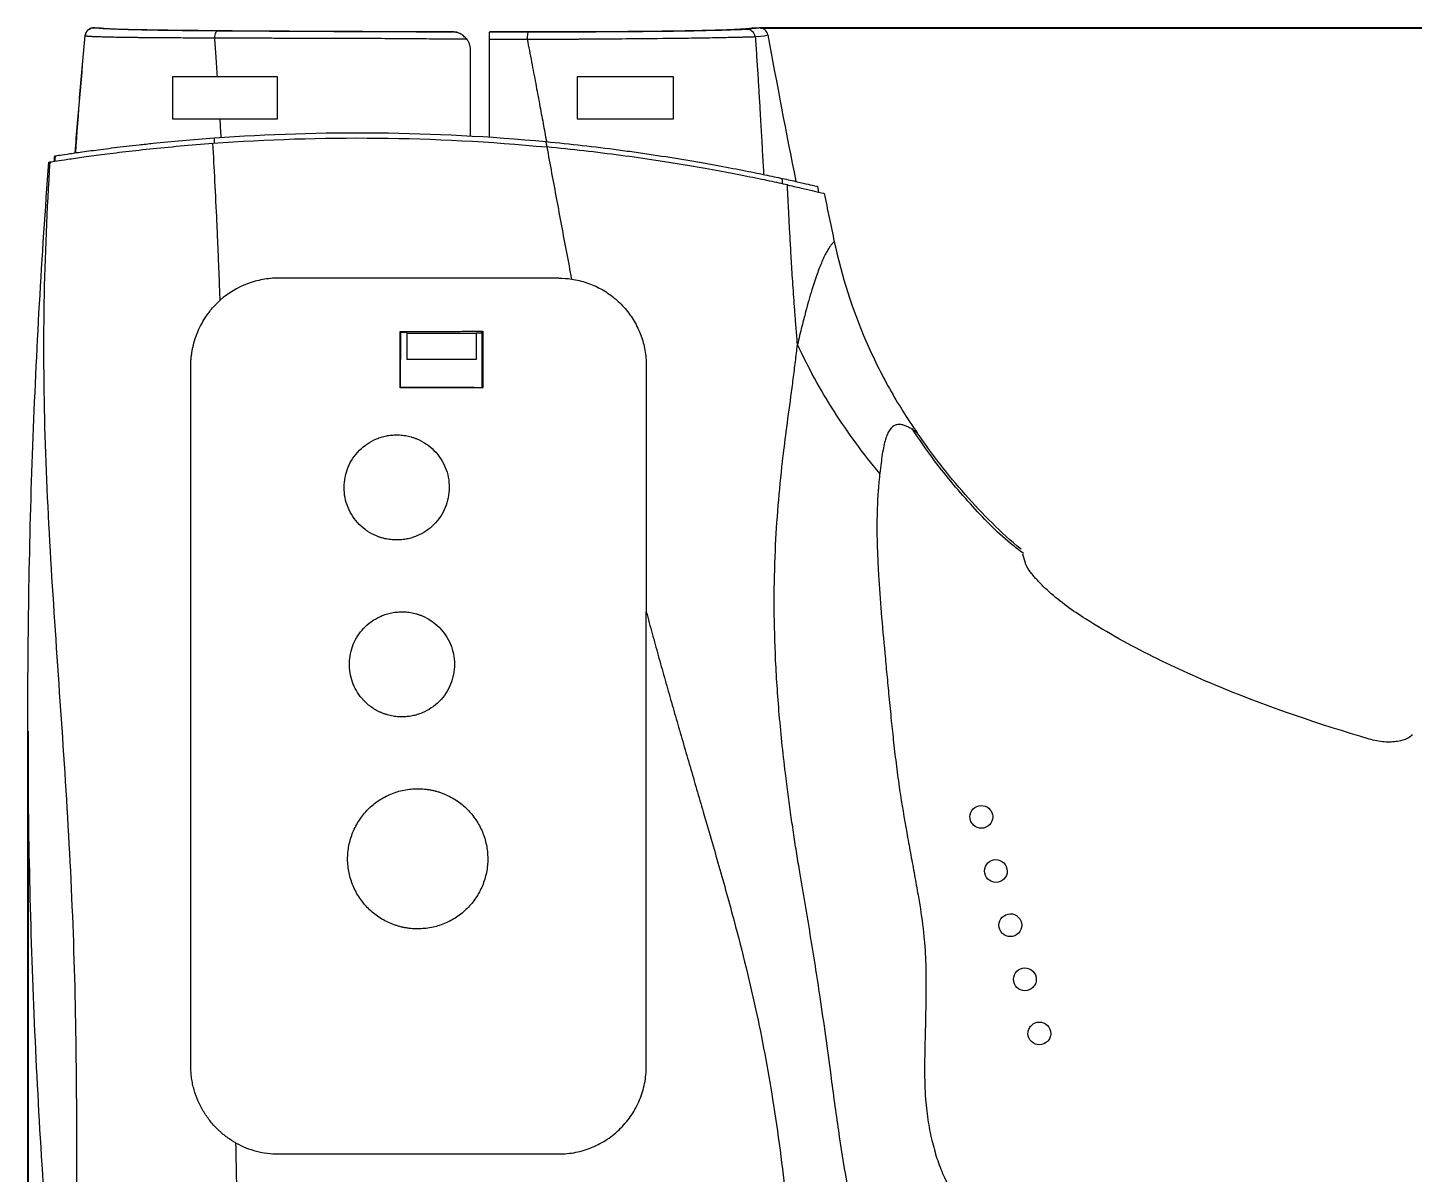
# Model space of a CAD drawing. Header units: inches. Extents: x 1424 to 4050, y 1126 to 1517.
# Drawn here: x 2525.5 to 2605, y 1349.7 to 1415.4 of the extents above; entities that cross this region are included whole.
import ezdxf

# ---------------------------------------------------------------- set-up
doc = ezdxf.new("R2010")
doc.units = ezdxf.units.IN
doc.header["$LTSCALE"] = 15
doc.styles.get("Standard").update_dxf_attribs({"font": 'txt', "bigfont": 'gbcbig.shx'})
doc.dimstyles.new('3', dxfattribs={"dimtxt": 3, "dimasz": 1, "dimexe": 0.18, "dimexo": 0.0625, "dimgap": 0.09, "dimtad": 0, "dimdsep": 46, "dimtxsty": 'Standard', "dimcen": 1, "dimclrd": 3, "dimclre": 3, "dimadec": 0, "dimazin": 2, "dimtfac": 1, "dimtofl": 0, "dimtmove": 0, "dimatfit": 3, "dimfxl": 1, "dimtolj": 1, "dimtzin": 0, "dimarcsym": 0})

# ---------------------------------------------------------------- blocks, each defined once
blk = doc.blocks.new('*D185')
at = {"color": 3, "lineweight": -2}
for p, q in [((2525.558, 1375.044), (2525.558, 1311.862)), ((2675.615, 1329.68), (2675.615, 1311.862)), ((2526.558, 1312.042), (2593.996, 1312.042)), ((2674.615, 1312.042), (2607.176, 1312.042))]:
    blk.add_line(p, q, dxfattribs=at)
at = {"color": 3}
for points in [[(2526.558, 1312.208), (2526.558, 1311.875), (2525.558, 1312.042)], [(2674.615, 1312.208), (2674.615, 1311.875), (2675.615, 1312.042)]]:
    blk.add_solid(points, dxfattribs=at)
at = {"layer": 'Defpoints', "color": 0}
for p in [(2525.558, 1375.106), (2675.615, 1329.742), (2675.615, 1312.042)]:
    blk.add_point(p, dxfattribs=at)
at = {"color": 0, "insert": (2600.586, 1312.042), "char_height": 3, "attachment_point": 5}
blk.add_mtext('\\A1;150.06', dxfattribs=at)
blk = doc.blocks.new('*D193')
at = {"color": 3, "lineweight": -2}
for p, q in [((2567.575, 1415.401), (2698.008, 1415.401)), ((2697.828, 1414.401), (2697.828, 1374.825)), ((2697.828, 1323.069), (2697.828, 1362.645)), ((2645.939, 1322.069), (2698.008, 1322.069))]:
    blk.add_line(p, q, dxfattribs=at)
at = {"color": 3}
for points in [[(2697.661, 1414.401), (2697.994, 1414.401), (2697.828, 1415.401)], [(2697.661, 1323.069), (2697.994, 1323.069), (2697.828, 1322.069)]]:
    blk.add_solid(points, dxfattribs=at)
at = {"layer": 'Defpoints', "color": 0}
for p in [(2567.513, 1415.401), (2645.876, 1322.069), (2697.828, 1322.069)]:
    blk.add_point(p, dxfattribs=at)
at = {"color": 0, "insert": (2697.828, 1368.735), "char_height": 3, "attachment_point": 5, "rotation": 90}
blk.add_mtext('\\A1;93.33', dxfattribs=at)

msp = doc.modelspace()

# ---------------------------------------------------------------- linework, layer by layer
at = {"color": 7, "linetype": 'Continuous', "lineweight": 15}
for p, q in [((2529.349, 1415.401), (2529.696, 1415.401)), ((2529.696, 1415.401), (2529.696, 1415.4)), ((2549.906, 1415.166), (2549.914, 1415.158)), ((2550.61, 1414.859), (2550.537, 1414.939)), ((2550.636, 1414.852), (2550.62, 1414.868)), ((2552.045, 1415.153), (2552.053, 1415.16)), ((2567.128, 1415.401), (2567.513, 1415.401)), ((2570.848, 1406.294), (2570.915, 1405.969)), ((2546.906, 1394.745), (2546.909, 1397.971)), ((2546.909, 1397.971), (2546.942, 1397.938)), ((2551.618, 1397.95), (2551.636, 1397.967)), ((2551.636, 1397.967), (2551.651, 1397.982)), ((2546.939, 1394.778), (2546.942, 1397.938)), ((2546.942, 1397.938), (2547.264, 1397.939)), ((2547.264, 1397.939), (2547.3, 1397.867)), ((2547.3, 1397.867), (2551.273, 1397.867)), ((2547.3, 1397.867), (2547.301, 1396.36)), ((2551.273, 1397.867), (2551.284, 1397.89)), ((2551.273, 1397.867), (2551.273, 1396.36)), ((2551.284, 1397.89), (2551.558, 1397.89)), ((2551.558, 1397.89), (2551.618, 1397.95)), ((2551.273, 1396.36), (2547.301, 1396.36)), ((2546.939, 1394.778), (2546.906, 1394.745)), ((2551.622, 1394.766), (2551.655, 1394.733)), ((2582.788, 1384.679), (2582.639, 1385.198))]:
    msp.add_line(p, q, dxfattribs=at)
for points, knots in [([(2528.267, 1408.219), (2528.312, 1408.78), (2528.401, 1409.902), (2528.543, 1411.584), (2528.691, 1413.265), (2528.796, 1414.385), (2528.848, 1414.946)], [0, 0, 0, 0, 0.2499961, 0.499992, 0.7499919, 1, 1, 1, 1]), ([(2528.848, 1414.946), (2528.86, 1415.069), (2528.918, 1415.185), (2529.101, 1415.353), (2529.224, 1415.401), (2529.349, 1415.401)], [0, 0, 0, 0, 0.5, 0.5, 1, 1, 1, 1]), ([(2529.349, 1415.399), (2529.293, 1415.399), (2529.233, 1415.389), (2529.116, 1415.346), (2529.059, 1415.312), (2528.963, 1415.225), (2528.924, 1415.172), (2528.87, 1415.059), (2528.854, 1415), (2528.849, 1414.944)], [0, 0, 0, 0, 0.25, 0.25, 0.5, 0.5, 0.75, 0.75, 1, 1, 1, 1]), ([(2528.849, 1414.944), (2528.851, 1414.942), (2528.856, 1414.939), (2528.876, 1414.934), (2528.906, 1414.93), (2528.946, 1414.925), (2528.995, 1414.92), (2529.055, 1414.916), (2529.125, 1414.911), (2529.204, 1414.907), (2529.293, 1414.902), (2529.392, 1414.898), (2529.5, 1414.894), (2529.617, 1414.89), (2529.744, 1414.886), (2529.879, 1414.882), (2530.024, 1414.878), (2530.178, 1414.875), (2530.34, 1414.871), (2530.511, 1414.868), (2530.692, 1414.864), (2530.88, 1414.861), (2531.077, 1414.858), (2531.283, 1414.855), (2531.484, 1414.852), (2531.687, 1414.85), (2531.9, 1414.847), (2532.148, 1414.845), (2532.431, 1414.842), (2532.753, 1414.839), (2533.116, 1414.836), (2533.522, 1414.834), (2533.974, 1414.831), (2534.474, 1414.828), (2535.025, 1414.826), (2535.626, 1414.824), (2536.053, 1414.824), (2536.273, 1414.824)], [0, 0, 0, 0, 0.024747, 0.049493, 0.074234, 0.098967, 0.12369, 0.148405, 0.173114, 0.197818, 0.222519, 0.247217, 0.271913, 0.296608, 0.321301, 0.345993, 0.370687, 0.395381, 0.420078, 0.444777, 0.469479, 0.494184, 0.518888, 0.543587, 0.568279, 0.588669, 0.611893, 0.637949, 0.666837, 0.698556, 0.733107, 0.77049, 0.810708, 0.853762, 0.899658, 0.948402, 1, 1, 1, 1]), ([(2536.45, 1415.221), (2534.401, 1415.235), (2532.593, 1415.259), (2530.079, 1415.322), (2529.374, 1415.361), (2529.349, 1415.399)], [0, 0, 0, 0, 0.5, 0.5, 1, 1, 1, 1]), ([(2529.696, 1415.4), (2529.698, 1415.398), (2529.703, 1415.394), (2529.721, 1415.389), (2529.749, 1415.383), (2529.786, 1415.378), (2529.857, 1415.37), (2529.984, 1415.359), (2530.2, 1415.345), (2530.471, 1415.332), (2530.797, 1415.32), (2531.174, 1415.307), (2531.744, 1415.292), (2532.577, 1415.274), (2533.516, 1415.259), (2534.28, 1415.249), (2534.812, 1415.243), (2535.363, 1415.238), (2535.931, 1415.233), (2536.322, 1415.23), (2536.519, 1415.229)], [0, 0, 0, 0, 0.025083, 0.050182, 0.07532, 0.100522, 0.125809, 0.188386, 0.251148, 0.313669, 0.376169, 0.43866, 0.500924, 0.625086, 0.749676, 0.800005, 0.850027, 0.899915, 0.949847, 1, 1, 1, 1]), ([(2536.273, 1414.824), (2536.282, 1414.928), (2536.305, 1415.036), (2536.371, 1415.183), (2536.413, 1415.219), (2536.45, 1415.221)], [0, 0, 0, 0, 0.5, 0.5, 1, 1, 1, 1]), ([(2536.428, 1412.59), (2536.402, 1412.982), (2536.352, 1413.728), (2536.298, 1414.471), (2536.273, 1414.823)], [0, 0, 0, 0, 0.525991, 1, 1, 1, 1]), ([(2536.273, 1414.823), (2536.467, 1414.823), (2536.883, 1414.823), (2537.552, 1414.821), (2538.364, 1414.817), (2539.291, 1414.812), (2540.308, 1414.804), (2541.33, 1414.806), (2542.3, 1414.809), (2543.331, 1414.806), (2544.555, 1414.799), (2546.022, 1414.79), (2547.608, 1414.779), (2549.171, 1414.766), (2550.209, 1414.757), (2550.723, 1414.753)], [0, 0, 0, 0, 0.041632, 0.089299, 0.143001, 0.214365, 0.285733, 0.35716, 0.428582, 0.487778, 0.571437, 0.681541, 0.789668, 0.895822, 1, 1, 1, 1]), ([(2536.519, 1415.229), (2536.759, 1415.227), (2537.24, 1415.224), (2537.965, 1415.219), (2538.692, 1415.215), (2539.422, 1415.21), (2540.155, 1415.206), (2540.891, 1415.202), (2541.63, 1415.198), (2542.371, 1415.194), (2543.313, 1415.19), (2544.459, 1415.185), (2545.812, 1415.179), (2547.17, 1415.174), (2548.534, 1415.17), (2549.449, 1415.167), (2549.906, 1415.166)], [0, 0, 0, 0, 0.055623, 0.11121, 0.166771, 0.222312, 0.277842, 0.333368, 0.388898, 0.444441, 0.500004, 0.600047, 0.700022, 0.799975, 0.899952, 1, 1, 1, 1]), ([(2550.314, 1415.066), (2550.288, 1415.082), (2550.164, 1415.154), (2550.019, 1415.161), (2549.906, 1415.166)], [0, 0, 0, 0, 0.218644, 1, 1, 1, 1]), ([(2550.723, 1414.753), (2550.71, 1414.768), (2550.684, 1414.801), (2550.64, 1414.848), (2550.592, 1414.895), (2550.528, 1414.948), (2550.443, 1415.007), (2550.306, 1415.08), (2550.155, 1415.13), (2550.014, 1415.154), (2549.942, 1415.157), (2549.914, 1415.158)], [0, 0, 0, 0, 0.056102, 0.116568, 0.181414, 0.250622, 0.36585, 0.500648, 0.750062, 0.899064, 1, 1, 1, 1]), ([(2550.723, 1414.753), (2550.743, 1414.725), (2550.782, 1414.67), (2550.829, 1414.584), (2550.866, 1414.5), (2550.893, 1414.418), (2550.912, 1414.341), (2550.924, 1414.268), (2550.931, 1414.2), (2550.932, 1414.157), (2550.932, 1414.136)], [0, 0, 0, 0, 0.15674, 0.304694, 0.443512, 0.573036, 0.693271, 0.804348, 0.906493, 1, 1, 1, 1]), ([(2552.038, 1414.742), (2552.038, 1414.761), (2552.038, 1414.798), (2552.038, 1414.852), (2552.038, 1414.912), (2552.039, 1414.975), (2552.04, 1415.036), (2552.041, 1415.086), (2552.042, 1415.123), (2552.043, 1415.147), (2552.044, 1415.151), (2552.045, 1415.153)], [0, 0, 0, 0, 0.083438, 0.166403, 0.250006, 0.374855, 0.499992, 0.624895, 0.749991, 0.874961, 1, 1, 1, 1]), ([(2552.038, 1409.124), (2552.038, 1409.638), (2552.038, 1410.779), (2552.038, 1412.652), (2552.038, 1414.01), (2552.038, 1414.742)], [0, 0, 0, 0, 0.274164, 0.608586, 1, 1, 1, 1]), ([(2566.467, 1415.31), (2566.439, 1415.308), (2566.384, 1415.304), (2566.29, 1415.299), (2566.188, 1415.293), (2566.08, 1415.288), (2565.964, 1415.283), (2565.842, 1415.278), (2565.714, 1415.273), (2565.579, 1415.268), (2565.44, 1415.263), (2565.294, 1415.258), (2565.144, 1415.254), (2564.99, 1415.25), (2564.831, 1415.245), (2564.668, 1415.241), (2564.501, 1415.237), (2564.331, 1415.233), (2564.157, 1415.229), (2563.981, 1415.226), (2563.803, 1415.222), (2563.622, 1415.219), (2563.44, 1415.215), (2563.256, 1415.212), (2563.07, 1415.209), (2562.883, 1415.206), (2562.696, 1415.203), (2562.508, 1415.2), (2562.319, 1415.198), (2562.13, 1415.195), (2561.814, 1415.191), (2561.36, 1415.186), (2560.754, 1415.18), (2560.13, 1415.174), (2559.491, 1415.17), (2558.84, 1415.166), (2558.179, 1415.162), (2557.51, 1415.16), (2556.836, 1415.158), (2556.158, 1415.156), (2555.481, 1415.156), (2554.805, 1415.156), (2554.357, 1415.156), (2554.134, 1415.156)], [0, 0, 0, 0, 0.020316, 0.040429, 0.060333, 0.080024, 0.099495, 0.118744, 0.137766, 0.156559, 0.175125, 0.193466, 0.211581, 0.229474, 0.247144, 0.264594, 0.281825, 0.298836, 0.315627, 0.332198, 0.348549, 0.36468, 0.380591, 0.396281, 0.411751, 0.427, 0.442029, 0.456838, 0.471426, 0.485794, 0.499942, 0.542572, 0.585024, 0.627302, 0.669406, 0.711332, 0.753076, 0.794639, 0.836036, 0.877281, 0.918376, 0.959294, 1, 1, 1, 1]), ([(2554.243, 1415.149), (2554.234, 1415.147), (2554.223, 1415.107), (2554.207, 1414.952), (2554.202, 1414.841), (2554.2, 1414.736)], [0, 0, 0, 0, 0.5, 0.5, 1, 1, 1, 1]), ([(2554.2, 1414.736), (2554.319, 1414.736), (2554.553, 1414.737), (2554.9, 1414.739), (2555.238, 1414.74), (2555.567, 1414.742), (2555.887, 1414.744), (2556.197, 1414.746), (2556.497, 1414.748), (2556.787, 1414.749), (2557.067, 1414.751), (2557.337, 1414.753), (2557.597, 1414.755), (2557.847, 1414.757), (2558.087, 1414.758), (2558.317, 1414.76), (2558.537, 1414.762), (2558.746, 1414.763), (2558.946, 1414.765), (2559.732, 1414.771), (2561.332, 1414.783), (2563.269, 1414.805), (2564.814, 1414.83), (2565.63, 1414.846), (2566.092, 1414.856), (2566.344, 1414.861), (2566.599, 1414.867), (2566.847, 1414.874), (2567.083, 1414.881), (2567.213, 1414.886), (2567.28, 1414.889)], [0, 0, 0, 0, 0.020452, 0.040371, 0.059757, 0.078612, 0.096935, 0.114727, 0.131988, 0.148718, 0.164918, 0.180587, 0.195726, 0.210333, 0.224407, 0.237948, 0.250956, 0.26343, 0.275372, 0.286781, 0.405309, 0.572281, 0.687104, 0.786264, 0.813968, 0.844841, 0.878886, 0.916103, 0.956481, 1, 1, 1, 1]), ([(2554.2, 1414.736), (2554.284, 1414.302), (2554.449, 1413.456), (2554.684, 1412.217), (2554.903, 1411.042), (2555.109, 1409.931), (2555.241, 1409.211), (2555.305, 1408.861)], [0, 0, 0, 0, 0.222183, 0.433205, 0.63314, 0.822052, 1, 1, 1, 1]), ([(2566.802, 1415.304), (2566.456, 1415.281), (2565.874, 1415.258), (2564.301, 1415.218), (2563.307, 1415.2), (2561.031, 1415.172), (2559.746, 1415.161), (2557.048, 1415.148), (2555.635, 1415.146), (2554.243, 1415.149)], [0, 0, 0, 0, 0.25, 0.25, 0.5, 0.5, 0.75, 0.75, 1, 1, 1, 1]), ([(2567.28, 1414.889), (2567.262, 1414.994), (2567.204, 1415.107), (2567.024, 1415.264), (2566.906, 1415.304), (2566.802, 1415.304)], [0, 0, 0, 0, 0.5, 0.5, 1, 1, 1, 1]), ([(2567.28, 1414.889), (2567.305, 1414.538), (2567.355, 1413.839), (2567.424, 1412.787), (2567.489, 1411.736), (2567.545, 1410.808), (2567.602, 1409.819), (2567.662, 1408.765), (2567.718, 1407.756), (2567.751, 1407.159), (2567.761, 1406.981)], [0, 0, 0, 0, 0.134278, 0.268193, 0.401732, 0.534886, 0.62036, 0.776167, 0.933265, 1, 1, 1, 1]), ([(2568.007, 1414.988), (2567.986, 1415.104), (2567.925, 1415.209), (2567.745, 1415.359), (2567.631, 1415.401), (2567.513, 1415.401)], [0, 0, 0, 0, 0.5, 0.5, 1, 1, 1, 1]), ([(2550.932, 1414.136), (2550.932, 1413.24), (2550.932, 1411.594), (2550.932, 1409.944), (2550.932, 1409.192)], [0, 0, 0, 0, 0.54401, 1, 1, 1, 1]), ([(2533.847, 1412.59), (2533.847, 1412.187), (2533.847, 1411.384), (2533.847, 1410.579), (2533.847, 1410.178)], [0, 0, 0, 0, 0.501595, 1, 1, 1, 1]), ([(2536.428, 1412.59), (2536.327, 1412.59), (2536.126, 1412.59), (2535.829, 1412.59), (2535.535, 1412.59), (2535.244, 1412.59), (2534.957, 1412.59), (2534.674, 1412.59), (2534.394, 1412.59), (2534.118, 1412.59), (2533.938, 1412.59), (2533.847, 1412.59)], [0, 0, 0, 0, 0.110778, 0.22145, 0.332096, 0.442798, 0.553639, 0.664699, 0.776059, 0.8878, 1, 1, 1, 1]), ([(2539.877, 1412.59), (2539.646, 1412.59), (2539.182, 1412.59), (2538.49, 1412.59), (2537.8, 1412.59), (2537.112, 1412.59), (2536.656, 1412.59), (2536.428, 1412.59)], [0, 0, 0, 0, 0.199921, 0.399857, 0.599832, 0.799872, 1, 1, 1, 1]), ([(2539.877, 1410.178), (2539.877, 1410.579), (2539.877, 1411.383), (2539.877, 1412.187), (2539.877, 1412.59)], [0, 0, 0, 0, 0.497504, 1, 1, 1, 1]), ([(2562.59, 1412.59), (2561.763, 1412.59), (2560.886, 1412.59), (2559.5, 1412.59), (2559.027, 1412.59), (2558.055, 1412.59), (2557.561, 1412.59), (2557.063, 1412.59)], [0, 0, 0, 0, 0.5, 0.5, 0.75, 0.75, 1, 1, 1, 1]), ([(2557.063, 1412.59), (2557.063, 1412.189), (2557.063, 1411.787), (2557.063, 1411.385), (2557.063, 1410.983), (2557.063, 1410.581), (2557.063, 1410.178)], [0, 0, 0, 0, 0.001229078, 0.001229078, 0.001229078, 0.002458189, 0.002458189, 0.002458189, 0.002458189]), ([(2562.59, 1410.178), (2562.59, 1410.581), (2562.59, 1410.983), (2562.59, 1411.385), (2562.59, 1411.787), (2562.59, 1412.189), (2562.59, 1412.59)], [0, 0, 0, 0, 0.001248354, 0.001248354, 0.001248354, 0.002496755, 0.002496755, 0.002496755, 0.002496755]), ([(2533.847, 1410.178), (2533.944, 1410.178), (2534.137, 1410.178), (2534.432, 1410.178), (2534.73, 1410.178), (2535.032, 1410.178), (2535.337, 1410.178), (2535.644, 1410.178), (2535.954, 1410.178), (2536.265, 1410.178), (2536.475, 1410.178), (2536.58, 1410.178)], [0, 0, 0, 0, 0.1133601, 0.2260589, 0.3382162, 0.4499186, 0.5611138, 0.6717117, 0.7816568, 0.8910424, 1, 1, 1, 1]), ([(2536.58, 1410.178), (2536.798, 1410.178), (2537.234, 1410.178), (2537.891, 1410.178), (2538.551, 1410.178), (2539.213, 1410.178), (2539.656, 1410.178), (2539.877, 1410.178)], [0, 0, 0, 0, 0.199991, 0.399982, 0.599987, 0.799988, 1, 1, 1, 1]), ([(2557.063, 1410.178), (2557.554, 1410.178), (2558.039, 1410.178), (2559, 1410.178), (2559.476, 1410.178), (2560.405, 1410.178), (2560.862, 1410.178), (2561.747, 1410.178), (2562.176, 1410.178), (2562.59, 1410.178)], [0, 0, 0, 0, 0.25, 0.25, 0.5, 0.5, 0.75, 0.75, 1, 1, 1, 1]), ([(2536.172, 1408.77), (2539.261, 1408.995), (2542.411, 1409.099), (2548.833, 1409.035), (2552.067, 1408.867), (2555.324, 1408.556)], [0, 0, 0, 0, 0.5, 0.5, 1, 1, 1, 1]), ([(2536.252, 1409.078), (2539.316, 1409.299), (2542.454, 1409.401), (2548.821, 1409.336), (2552.045, 1409.17), (2555.275, 1408.864)], [0, 0, 0, 0, 0.5, 0.5, 1, 1, 1, 1]), ([(2526.812, 1407.696), (2526.901, 1407.71), (2527.186, 1407.755), (2527.783, 1407.844), (2527.916, 1407.864), (2528.202, 1407.905), (2528.356, 1407.927), (2528.849, 1407.997), (2529.219, 1408.048), (2530.043, 1408.156), (2530.501, 1408.214), (2531.477, 1408.33), (2531.995, 1408.389), (2533.094, 1408.504), (2533.676, 1408.561), (2534.893, 1408.671), (2535.522, 1408.722), (2536.172, 1408.77)], [0, 0, 0, 0, 0.25, 0.25, 0.3125, 0.3125, 0.375, 0.375, 0.5, 0.5, 0.625, 0.625, 0.75, 0.75, 0.875, 0.875, 1, 1, 1, 1]), ([(2527.137, 1408.052), (2527.178, 1408.058), (2527.269, 1408.072), (2527.55, 1408.114), (2527.738, 1408.142), (2528.2, 1408.21), (2528.476, 1408.249), (2528.957, 1408.316), (2529.13, 1408.339), (2529.494, 1408.388), (2529.685, 1408.413), (2530.288, 1408.491), (2530.727, 1408.545), (2531.44, 1408.629), (2531.687, 1408.657), (2532.199, 1408.713), (2532.464, 1408.741), (2533.273, 1408.825), (2533.836, 1408.879), (2535.008, 1408.983), (2535.618, 1409.032), (2536.252, 1409.078)], [0, 0, 0, 0, 0.125, 0.125, 0.25, 0.25, 0.375, 0.375, 0.4375, 0.4375, 0.5, 0.5, 0.625, 0.625, 0.6875, 0.6875, 0.75, 0.75, 0.875, 0.875, 1, 1, 1, 1]), ([(2536.586, 1399.761), (2536.571, 1400.169), (2536.541, 1400.962), (2536.495, 1402.119), (2536.449, 1403.21), (2536.382, 1404.697), (2536.294, 1406.545), (2536.211, 1408.046), (2536.172, 1408.77)], [0, 0, 0, 0, 0.135097, 0.26311, 0.384001, 0.497744, 0.757923, 1, 1, 1, 1]), ([(2555.342, 1408.555), (2555.338, 1408.576), (2555.328, 1408.628), (2555.309, 1408.709), (2555.289, 1408.79), (2555.279, 1408.842), (2555.275, 1408.864)], [0, 0, 0, 0, 0.208161, 0.498888, 0.791056, 1, 1, 1, 1]), ([(2555.275, 1408.864), (2555.979, 1408.797), (2556.677, 1408.725), (2558.061, 1408.568), (2558.748, 1408.483), (2559.77, 1408.349), (2560.111, 1408.302), (2560.78, 1408.208), (2561.109, 1408.16), (2562.079, 1408.015), (2562.703, 1407.915), (2563.606, 1407.765), (2563.9, 1407.715), (2564.478, 1407.613), (2564.76, 1407.563), (2565.574, 1407.414), (2566.078, 1407.318), (2566.778, 1407.181), (2567.001, 1407.136), (2567.429, 1407.049), (2567.634, 1407.007), (2568.212, 1406.887), (2568.548, 1406.815), (2568.833, 1406.753)], [0, 0, 0, 0, 0.125, 0.125, 0.25, 0.25, 0.3125, 0.3125, 0.375, 0.375, 0.5, 0.5, 0.5625, 0.5625, 0.625, 0.625, 0.75, 0.75, 0.8125, 0.8125, 0.875, 0.875, 1, 1, 1, 1]), ([(2555.324, 1408.556), (2555.417, 1408.058), (2555.603, 1407.057), (2555.883, 1405.55), (2556.165, 1404.034), (2556.452, 1402.509), (2556.647, 1401.489), (2556.745, 1400.978)], [0, 0, 0, 0, 0.197795, 0.396808, 0.596923, 0.798029, 1, 1, 1, 1]), ([(2569.126, 1406.379), (2568.833, 1406.444), (2568.491, 1406.519), (2567.715, 1406.683), (2567.281, 1406.773), (2566.561, 1406.916), (2566.31, 1406.966), (2565.792, 1407.065), (2565.525, 1407.116), (2564.7, 1407.269), (2564.118, 1407.372), (2563.195, 1407.528), (2562.879, 1407.58), (2562.239, 1407.683), (2561.915, 1407.734), (2560.93, 1407.883), (2560.256, 1407.979), (2558.876, 1408.163), (2558.166, 1408.251), (2556.75, 1408.414), (2556.039, 1408.488), (2555.324, 1408.556)], [0, 0, 0, 0, 0.125, 0.125, 0.25, 0.25, 0.3125, 0.3125, 0.375, 0.375, 0.5, 0.5, 0.5625, 0.5625, 0.625, 0.625, 0.75, 0.75, 0.875, 0.875, 1, 1, 1, 1]), ([(2526.922, 1342.53), (2526.481, 1347.949), (2526.147, 1353.373), (2525.692, 1364.234), (2525.571, 1369.671), (2525.545, 1380.541), (2525.639, 1385.977), (2526.041, 1396.841), (2526.349, 1402.268), (2526.765, 1407.689)], [0, 0, 0, 0, 0.25, 0.25, 0.5, 0.5, 0.75, 0.75, 1, 1, 1, 1]), ([(2526.812, 1407.696), (2526.64, 1404.985), (2526.524, 1402.28), (2526.434, 1396.88), (2526.46, 1394.181), (2526.635, 1388.778), (2526.782, 1386.073), (2527.121, 1380.652), (2527.314, 1377.934), (2527.682, 1372.486), (2527.857, 1369.755), (2528.128, 1364.296), (2528.222, 1361.563), (2528.33, 1356.093), (2528.345, 1353.356), (2528.348, 1347.884), (2528.338, 1345.149), (2528.346, 1342.419)], [0, 0, 0, 0, 0.125, 0.125, 0.25, 0.25, 0.375, 0.375, 0.5, 0.5, 0.625, 0.625, 0.75, 0.75, 0.875, 0.875, 1, 1, 1, 1]), ([(2527.071, 1407.736), (2527.075, 1407.788), (2527.079, 1407.839), (2527.082, 1407.891), (2527.086, 1407.942), (2527.09, 1407.994), (2527.094, 1408.045)], [0, 0, 0, 0, 0.000154823, 0.000154823, 0.000154823, 0.000309646, 0.000309646, 0.000309646, 0.000309646]), ([(2527.094, 1408.045), (2527.096, 1408.045), (2527.101, 1408.046), (2527.108, 1408.047), (2527.115, 1408.048), (2527.124, 1408.05), (2527.137, 1408.052)], [0, 0, 0, 0, 0.000607526, 0.000607526, 0.000607526, 0.001215475, 0.001215475, 0.001215475, 0.001215475]), ([(2527.117, 1407.743), (2527.119, 1407.769), (2527.122, 1407.82), (2527.128, 1407.923), (2527.133, 1408), (2527.137, 1408.052)], [0, 0, 0, 0, 0.251037, 0.501305, 1, 1, 1, 1]), ([(2528.304, 1408.224), (2528.298, 1408.224), (2528.292, 1408.223), (2528.287, 1408.222), (2528.282, 1408.221), (2528.278, 1408.221), (2528.275, 1408.22), (2528.271, 1408.22), (2528.269, 1408.219), (2528.267, 1408.219)], [0, 0, 0, 0, 0.000338892, 0.000338892, 0.000338892, 0.000677784, 0.000677784, 0.000677784, 0.001097427, 0.001097427, 0.001097427, 0.001097427]), ([(2568.841, 1406.442), (2568.84, 1406.464), (2568.838, 1406.517), (2568.837, 1406.598), (2568.836, 1406.679), (2568.834, 1406.731), (2568.833, 1406.753)], [0, 0, 0, 0, 0.210417, 0.501318, 0.792892, 1, 1, 1, 1]), ([(2568.833, 1406.753), (2569.155, 1406.682), (2569.44, 1406.619), (2569.936, 1406.507), (2570.145, 1406.459), (2570.485, 1406.38), (2570.615, 1406.349), (2570.793, 1406.308), (2570.841, 1406.296), (2570.848, 1406.294)], [0, 0, 0, 0, 0.25, 0.25, 0.5, 0.5, 0.75, 0.75, 1, 1, 1, 1]), ([(2569.705, 1397.222), (2569.68, 1397.518), (2569.632, 1398.094), (2569.566, 1398.934), (2569.508, 1399.729), (2569.456, 1400.479), (2569.409, 1401.185), (2569.368, 1401.846), (2569.331, 1402.463), (2569.298, 1403.035), (2569.269, 1403.564), (2569.243, 1404.049), (2569.22, 1404.49), (2569.2, 1404.888), (2569.182, 1405.243), (2569.167, 1405.554), (2569.153, 1405.822), (2569.142, 1406.046), (2569.134, 1406.227), (2569.129, 1406.333), (2569.126, 1406.379)], [0, 0, 0, 0, 0.0954781, 0.1862911, 0.2724312, 0.3538933, 0.4306709, 0.5027575, 0.5701519, 0.632854, 0.69086, 0.7441628, 0.7927535, 0.8366212, 0.8757537, 0.9101388, 0.9397652, 0.9646231, 0.9847037, 1, 1, 1, 1]), ([(2569.126, 1406.379), (2569.464, 1406.305), (2569.764, 1406.237), (2570.283, 1406.118), (2570.503, 1406.066), (2571.036, 1405.94), (2571.224, 1405.895), (2571.238, 1405.891)], [0, 0, 0, 0, 0.25, 0.25, 0.5, 0.5, 1, 1, 1, 1]), ([(2571.238, 1405.891), (2571.333, 1405.43), (2571.524, 1404.504), (2571.719, 1403.58), (2571.817, 1403.118)], [0, 0, 0, 0, 0.49897, 1, 1, 1, 1]), ([(2571.817, 1403.118), (2571.815, 1403.117), (2571.812, 1403.115), (2571.799, 1403.106), (2571.774, 1403.087), (2571.73, 1403.046), (2571.65, 1402.956), (2571.543, 1402.81), (2571.367, 1402.525), (2571.128, 1402.045), (2570.827, 1401.279), (2570.509, 1400.32), (2570.255, 1399.416), (2570.066, 1398.69), (2569.95, 1398.237), (2569.828, 1397.747), (2569.745, 1397.394), (2569.705, 1397.222)], [0, 0, 0, 0, 0.031591, 0.060467, 0.086632, 0.147001, 0.202626, 0.274471, 0.342851, 0.469787, 0.578172, 0.690251, 0.823424, 0.862631, 0.904209, 0.953633, 1, 1, 1, 1]), ([(2571.817, 1403.118), (2572.235, 1401.152), (2572.849, 1399.232), (2574.049, 1396.468), (2574.494, 1395.569), (2575.469, 1393.821), (2576, 1392.972), (2576.575, 1392.148)], [0, 0, 0, 0, 0.5, 0.5, 0.75, 0.75, 1, 1, 1, 1]), ([(2539.928, 1401.033), (2539.624, 1401.033), (2539.323, 1401.005), (2538.731, 1400.897), (2538.436, 1400.816), (2537.576, 1400.491), (2537.054, 1400.177), (2536.586, 1399.761)], [0, 0, 0, 0, 0.25, 0.25, 0.5, 0.5, 1, 1, 1, 1]), ([(2556.008, 1401.033), (2553.286, 1401.033), (2550.58, 1401.033), (2545.2, 1401.033), (2542.546, 1401.033), (2539.928, 1401.033)], [0, 0, 0, 0, 0.5, 0.5, 1, 1, 1, 1]), ([(2556.745, 1400.978), (2557.043, 1400.934), (2557.332, 1400.864), (2557.895, 1400.674), (2558.17, 1400.554), (2558.696, 1400.264), (2558.943, 1400.097), (2559.405, 1399.722), (2559.621, 1399.512), (2560.012, 1399.058), (2560.185, 1398.816), (2560.487, 1398.304), (2560.617, 1398.031), (2560.824, 1397.472), (2560.901, 1397.187), (2561.006, 1396.604), (2561.033, 1396.305), (2561.033, 1396.008)], [0, 0, 0, 0, 0.125, 0.125, 0.25, 0.25, 0.375, 0.375, 0.5, 0.5, 0.625, 0.625, 0.75, 0.75, 0.875, 0.875, 1, 1, 1, 1]), ([(2534.903, 1396.008), (2534.903, 1396.078), (2534.905, 1396.218), (2534.92, 1396.429), (2534.943, 1396.64), (2534.975, 1396.85), (2535.037, 1397.163), (2535.149, 1397.573), (2535.342, 1398.067), (2535.583, 1398.539), (2535.84, 1398.935), (2536.093, 1399.259), (2536.329, 1399.522), (2536.501, 1399.681), (2536.586, 1399.761)], [0, 0, 0, 0, 0.049989, 0.099914, 0.149895, 0.200045, 0.25048, 0.374684, 0.499396, 0.624244, 0.748909, 0.833025, 0.916589, 1, 1, 1, 1]), ([(2546.909, 1397.971), (2547.225, 1397.971), (2547.857, 1397.973), (2548.805, 1397.976), (2549.754, 1397.978), (2550.702, 1397.98), (2551.335, 1397.982), (2551.651, 1397.982)], [0, 0, 0, 0, 0.200631, 0.400971, 0.600996, 0.800681, 1, 1, 1, 1]), ([(2551.622, 1394.766), (2551.621, 1395.047), (2551.621, 1395.567), (2551.62, 1396.282), (2551.619, 1396.867), (2551.619, 1397.321), (2551.618, 1397.646), (2551.618, 1397.841), (2551.618, 1397.928), (2551.618, 1397.949)], [0, 0, 0, 0, 0.265287, 0.489763, 0.673428, 0.816283, 0.918328, 0.979564, 1, 1, 1, 1]), ([(2577.122, 1335.514), (2577.067, 1335.601), (2576.957, 1335.776), (2576.793, 1336.048), (2576.629, 1336.328), (2576.465, 1336.617), (2576.302, 1336.914), (2576.141, 1337.221), (2575.98, 1337.536), (2575.821, 1337.859), (2575.664, 1338.192), (2575.508, 1338.533), (2575.355, 1338.882), (2575.204, 1339.24), (2575.056, 1339.607), (2574.775, 1340.328), (2574.377, 1341.456), (2573.892, 1343.047), (2573.439, 1344.774), (2572.971, 1346.843), (2572.506, 1349.305), (2572.044, 1352.21), (2571.575, 1355.737), (2571.062, 1359.491), (2570.449, 1363.368), (2569.98, 1366.103), (2569.661, 1368.012), (2569.491, 1369.11), (2569.324, 1370.247), (2569.163, 1371.426), (2568.911, 1373.417), (2568.629, 1376.118), (2568.351, 1380.393), (2568.352, 1385.228), (2568.707, 1389.444), (2569.073, 1392.342), (2569.286, 1393.911), (2569.463, 1395.244), (2569.59, 1396.241), (2569.667, 1396.896), (2569.705, 1397.222)], [0, 0, 0, 0, 0.005689, 0.011425, 0.01721, 0.023047, 0.02894, 0.03489, 0.0409, 0.046974, 0.053113, 0.05932, 0.065597, 0.071948, 0.078374, 0.084877, 0.109456, 0.13568, 0.163616, 0.193314, 0.234733, 0.280099, 0.329678, 0.399432, 0.455331, 0.511231, 0.52776, 0.5449, 0.562652, 0.581024, 0.600021, 0.655748, 0.707151, 0.799961, 0.883378, 0.912063, 0.946921, 0.964689, 0.982383, 1, 1, 1, 1]), ([(2574.427, 1389.823), (2573.474, 1390.964), (2572.594, 1392.164), (2571.01, 1394.645), (2570.307, 1395.925), (2569.705, 1397.222)], [0, 0, 0, 0, 0.5, 0.5, 1, 1, 1, 1]), ([(2534.903, 1355.808), (2534.903, 1356.238), (2534.903, 1357.093), (2534.903, 1358.364), (2534.903, 1359.614), (2534.903, 1361.284), (2534.903, 1363.374), (2534.903, 1366.698), (2534.904, 1370.89), (2534.902, 1375.921), (2534.903, 1380.982), (2534.902, 1385.127), (2534.903, 1388.468), (2534.902, 1390.88), (2534.903, 1393.419), (2534.903, 1395.084), (2534.903, 1396.008)], [0, 0, 0, 0, 0.032056, 0.063586, 0.094589, 0.125064, 0.187916, 0.250112, 0.372506, 0.500123, 0.625063, 0.749991, 0.809703, 0.874953, 0.930664, 1, 1, 1, 1]), ([(2561.033, 1396.008), (2561.033, 1393.665), (2561.033, 1391.317), (2561.033, 1386.611), (2561.033, 1384.252), (2561.033, 1381.886)], [0, 0, 0, 0, 0.5, 0.5, 1, 1, 1, 1]), ([(2551.655, 1394.733), (2551.336, 1394.733), (2550.698, 1394.735), (2549.745, 1394.737), (2548.795, 1394.74), (2547.849, 1394.742), (2547.22, 1394.744), (2546.906, 1394.745)], [0, 0, 0, 0, 0.200958, 0.40147, 0.601503, 0.801024, 1, 1, 1, 1]), ([(2546.939, 1394.778), (2547.254, 1394.777), (2547.882, 1394.775), (2548.823, 1394.773), (2549.76, 1394.77), (2550.692, 1394.768), (2551.312, 1394.766), (2551.622, 1394.766)], [0, 0, 0, 0, 0.2024001, 0.4035858, 0.6035713, 0.8023711, 1, 1, 1, 1]), ([(2576.575, 1392.148), (2576.572, 1392.15), (2576.567, 1392.154), (2576.551, 1392.167), (2576.527, 1392.186), (2576.497, 1392.209), (2576.459, 1392.237), (2576.409, 1392.273), (2576.344, 1392.319), (2576.237, 1392.389), (2576.086, 1392.478), (2575.892, 1392.567), (2575.694, 1392.626), (2575.5, 1392.643), (2575.256, 1392.596), (2575.038, 1392.417), (2574.861, 1392.096), (2574.748, 1391.784), (2574.651, 1391.392), (2574.568, 1390.937), (2574.493, 1390.408), (2574.45, 1390.027), (2574.427, 1389.823)], [0, 0, 0, 0, 0.023334, 0.046974, 0.070933, 0.095223, 0.119855, 0.144836, 0.178146, 0.213054, 0.278692, 0.341574, 0.401706, 0.459337, 0.514912, 0.622902, 0.678392, 0.73506, 0.793493, 0.860591, 0.925276, 1, 1, 1, 1]), ([(2546.711, 1386.008), (2546.654, 1386.009), (2546.54, 1386.011), (2546.37, 1386.025), (2546.202, 1386.049), (2546.036, 1386.082), (2545.872, 1386.125), (2545.709, 1386.178), (2545.418, 1386.29), (2545.016, 1386.505), (2544.557, 1386.886), (2544.181, 1387.347), (2543.905, 1387.871), (2543.734, 1388.435), (2543.678, 1389.024), (2543.734, 1389.616), (2543.909, 1390.186), (2544.189, 1390.711), (2544.567, 1391.169), (2545.025, 1391.547), (2545.463, 1391.779), (2545.834, 1391.913), (2546.121, 1391.985), (2546.415, 1392.03), (2546.612, 1392.035), (2546.711, 1392.038)], [0, 0, 0, 0, 0.018242, 0.036348, 0.054376, 0.072382, 0.090423, 0.108558, 0.126841, 0.190115, 0.253275, 0.315934, 0.378378, 0.440071, 0.501488, 0.563763, 0.62595, 0.68774, 0.749671, 0.811837, 0.874223, 0.905766, 0.937041, 0.968352, 1, 1, 1, 1]), ([(2546.711, 1392.038), (2546.768, 1392.037), (2546.882, 1392.035), (2547.052, 1392.021), (2547.22, 1391.997), (2547.386, 1391.964), (2547.55, 1391.921), (2547.712, 1391.869), (2548.002, 1391.757), (2548.404, 1391.543), (2548.862, 1391.163), (2549.239, 1390.703), (2549.517, 1390.178), (2549.69, 1389.61), (2549.745, 1389.019), (2549.688, 1388.429), (2549.514, 1387.862), (2549.236, 1387.338), (2548.859, 1386.88), (2548.401, 1386.501), (2547.963, 1386.268), (2547.591, 1386.134), (2547.303, 1386.061), (2547.009, 1386.016), (2546.811, 1386.011), (2546.711, 1386.008)], [0, 0, 0, 0, 0.018241, 0.036345, 0.054366, 0.072363, 0.09039, 0.108506, 0.126764, 0.189779, 0.252747, 0.315335, 0.377844, 0.440023, 0.502048, 0.56388, 0.625646, 0.687477, 0.749345, 0.811549, 0.873918, 0.905524, 0.936869, 0.96826, 1, 1, 1, 1]), ([(2582.662, 1385.227), (2582.464, 1385.378), (2581.414, 1386.179), (2579.693, 1387.953), (2577.765, 1390.208), (2576.699, 1391.774), (2576.275, 1392.397)], [0, 0, 0, 0, 0.077366, 0.410647, 0.765684, 1, 1, 1, 1]), ([(2582.532, 1385.473), (2581.375, 1386.439), (2580.313, 1387.49), (2578.343, 1389.729), (2577.434, 1390.916), (2576.575, 1392.148)], [0, 0, 0, 0, 0.5, 0.5, 1, 1, 1, 1]), ([(2574.427, 1389.823), (2574.416, 1389.722), (2574.395, 1389.525), (2574.367, 1389.231), (2574.343, 1388.95), (2574.314, 1388.557), (2574.285, 1388.04), (2574.264, 1387.362), (2574.259, 1386.633), (2574.272, 1385.832), (2574.304, 1384.95), (2574.37, 1383.624), (2574.503, 1381.807), (2574.68, 1379.893), (2574.831, 1378.283), (2574.951, 1376.992), (2575.08, 1375.691), (2575.22, 1374.356), (2575.376, 1373.034), (2575.612, 1371.311), (2575.891, 1369.653), (2576.18, 1368.071), (2576.393, 1366.922), (2576.587, 1365.85), (2576.806, 1364.556), (2576.962, 1363.373), (2577.044, 1362.219), (2577.073, 1361.398), (2577.079, 1360.53), (2577.069, 1359.289), (2577.035, 1357.92), (2577.003, 1356.58), (2576.986, 1355.335), (2577.016, 1354.257), (2577.111, 1353.255), (2577.198, 1352.618), (2577.309, 1352.015), (2577.44, 1351.445), (2577.586, 1350.906), (2577.798, 1350.227), (2578.138, 1349.384), (2578.713, 1348.326), (2579.324, 1347.382), (2579.897, 1346.539), (2580.374, 1345.837), (2580.818, 1345.16), (2581.329, 1344.331), (2581.823, 1343.375), (2582.274, 1342.272), (2582.614, 1341.247), (2582.832, 1340.448), (2582.989, 1339.822), (2583.086, 1339.424), (2583.2, 1338.945), (2583.274, 1338.644), (2583.327, 1338.43)], [0, 0, 0, 0, 0.007304, 0.014202, 0.020687, 0.026752, 0.040912, 0.054936, 0.07025, 0.086387, 0.103759, 0.122986, 0.164298, 0.208179, 0.230897, 0.254179, 0.279751, 0.302685, 0.327463, 0.35205, 0.396762, 0.417976, 0.438481, 0.459541, 0.476462, 0.50894, 0.52354, 0.538593, 0.553054, 0.570175, 0.605284, 0.626635, 0.642116, 0.672123, 0.684411, 0.696107, 0.706702, 0.717411, 0.727711, 0.736953, 0.756012, 0.77734, 0.803675, 0.819143, 0.835231, 0.852153, 0.865741, 0.891686, 0.914921, 0.936424, 0.957139, 0.966714, 0.978007, 0.984279, 1, 1, 1, 1]), ([(2586.231, 1381.481), (2585.86, 1381.716), (2585.498, 1381.961), (2584.798, 1382.476), (2584.46, 1382.747), (2583.978, 1383.177), (2583.823, 1383.324), (2583.531, 1383.62), (2583.392, 1383.771), (2583.208, 1383.99), (2583.15, 1384.063), (2583.044, 1384.205), (2582.995, 1384.275), (2582.91, 1384.408), (2582.874, 1384.47), (2582.818, 1384.584), (2582.798, 1384.636), (2582.788, 1384.679)], [0, 0, 0, 0, 0.25, 0.25, 0.5, 0.5, 0.625, 0.625, 0.75, 0.75, 0.8125, 0.8125, 0.875, 0.875, 0.9375, 0.9375, 1, 1, 1, 1]), ([(2547.013, 1375.858), (2546.956, 1375.858), (2546.842, 1375.86), (2546.673, 1375.875), (2546.506, 1375.898), (2546.341, 1375.931), (2546.178, 1375.973), (2546.017, 1376.025), (2545.858, 1376.086), (2545.562, 1376.218), (2545.151, 1376.471), (2544.716, 1376.891), (2544.386, 1377.359), (2544.158, 1377.853), (2544.021, 1378.382), (2543.982, 1378.934), (2544.043, 1379.488), (2544.208, 1380.023), (2544.464, 1380.516), (2544.811, 1380.957), (2545.238, 1381.333), (2545.661, 1381.58), (2546.032, 1381.73), (2546.344, 1381.818), (2546.672, 1381.876), (2546.899, 1381.884), (2547.013, 1381.888)], [0, 0, 0, 0, 0.018169, 0.036181, 0.054092, 0.071957, 0.089833, 0.107778, 0.125847, 0.144095, 0.211357, 0.278469, 0.335679, 0.392594, 0.450141, 0.50756, 0.566215, 0.624811, 0.682458, 0.740225, 0.800607, 0.861191, 0.894239, 0.927532, 0.963829, 1, 1, 1, 1]), ([(2547.013, 1381.888), (2547.07, 1381.887), (2547.183, 1381.885), (2547.352, 1381.87), (2547.519, 1381.847), (2547.685, 1381.814), (2547.848, 1381.771), (2548.01, 1381.72), (2548.3, 1381.609), (2548.7, 1381.396), (2549.158, 1381.018), (2549.536, 1380.561), (2549.814, 1380.038), (2549.988, 1379.472), (2550.046, 1378.883), (2549.992, 1378.294), (2549.822, 1377.727), (2549.547, 1377.202), (2549.17, 1376.739), (2548.708, 1376.354), (2548.264, 1376.117), (2547.89, 1375.982), (2547.603, 1375.91), (2547.309, 1375.866), (2547.112, 1375.86), (2547.013, 1375.858)], [0, 0, 0, 0, 0.018156, 0.036178, 0.054122, 0.072044, 0.09, 0.108046, 0.126236, 0.189068, 0.251854, 0.314303, 0.376649, 0.43867, 0.500552, 0.562204, 0.623802, 0.685726, 0.747649, 0.810965, 0.874402, 0.905894, 0.937123, 0.968391, 1, 1, 1, 1]), ([(2561.033, 1381.886), (2561.144, 1381.471), (2561.369, 1380.636), (2561.715, 1379.382), (2562.068, 1378.121), (2562.428, 1376.853), (2562.795, 1375.578), (2563.166, 1374.295), (2563.542, 1373.005), (2563.921, 1371.707), (2564.476, 1369.805), (2565.204, 1367.289), (2566.033, 1364.313), (2566.768, 1361.474), (2567.378, 1358.826), (2567.9, 1356.194), (2568.356, 1353.48), (2568.757, 1350.684), (2569.1, 1347.823), (2569.382, 1344.96), (2569.617, 1342.075), (2569.821, 1339.079), (2569.935, 1337.063), (2569.995, 1336.009)], [0, 0, 0, 0, 0.027549, 0.055287, 0.083202, 0.111292, 0.139559, 0.168002, 0.196623, 0.225422, 0.254397, 0.323203, 0.392706, 0.451786, 0.510487, 0.566296, 0.623237, 0.686375, 0.746913, 0.807542, 0.870442, 0.932253, 1, 1, 1, 1]), ([(2561.033, 1355.808), (2561.033, 1360.161), (2561.033, 1364.51), (2561.033, 1371.029), (2561.033, 1373.202), (2561.033, 1377.545), (2561.033, 1379.716), (2561.033, 1381.886)], [0, 0, 0, 0, 0.5, 0.5, 0.75, 0.75, 1, 1, 1, 1]), ([(2602.497, 1374.583), (2599.659, 1375.433), (2596.861, 1376.377), (2592.771, 1378.047), (2591.426, 1378.647), (2588.787, 1379.965), (2587.492, 1380.683), (2586.231, 1381.481)], [0, 0, 0, 0, 0.5, 0.5, 0.75, 0.75, 1, 1, 1, 1]), ([(2604.975, 1374.843), (2604.926, 1374.764), (2604.831, 1374.688), (2604.543, 1374.549), (2604.358, 1374.49), (2604.017, 1374.434), (2603.896, 1374.421), (2603.64, 1374.409), (2603.503, 1374.411), (2603.221, 1374.431), (2603.078, 1374.45), (2602.789, 1374.504), (2602.642, 1374.54), (2602.497, 1374.583)], [0, 0, 0, 0, 0.25, 0.25, 0.5, 0.5, 0.625, 0.625, 0.75, 0.75, 0.875, 0.875, 1, 1, 1, 1]), ([(2547.917, 1363.697), (2547.852, 1363.698), (2547.72, 1363.7), (2547.525, 1363.714), (2547.331, 1363.738), (2547.138, 1363.771), (2546.948, 1363.814), (2546.759, 1363.866), (2546.572, 1363.928), (2546.205, 1364.069), (2545.683, 1364.344), (2545.174, 1364.758), (2544.821, 1365.144), (2544.507, 1365.565), (2544.194, 1366.147), (2543.957, 1366.903), (2543.87, 1367.692), (2543.948, 1368.485), (2544.179, 1369.248), (2544.55, 1369.955), (2545.052, 1370.576), (2545.566, 1370.995), (2546.018, 1371.265), (2546.376, 1371.433), (2546.747, 1371.567), (2547.131, 1371.664), (2547.522, 1371.726), (2547.786, 1371.733), (2547.917, 1371.737)], [0, 0, 0, 0, 0.015708, 0.031324, 0.046886, 0.062429, 0.077991, 0.09361, 0.109321, 0.125161, 0.187613, 0.2498, 0.28103, 0.312502, 0.375034, 0.43743, 0.499668, 0.561948, 0.624416, 0.68696, 0.749471, 0.811892, 0.843078, 0.87439, 0.905735, 0.937046, 0.968604, 1, 1, 1, 1]), ([(2547.917, 1371.737), (2547.984, 1371.736), (2548.116, 1371.734), (2548.313, 1371.719), (2548.509, 1371.696), (2548.702, 1371.662), (2548.894, 1371.619), (2549.084, 1371.566), (2549.272, 1371.504), (2549.64, 1371.361), (2550.166, 1371.082), (2550.777, 1370.579), (2551.277, 1369.97), (2551.651, 1369.277), (2551.882, 1368.523), (2551.964, 1367.73), (2551.887, 1366.93), (2551.653, 1366.162), (2551.277, 1365.46), (2550.772, 1364.851), (2550.162, 1364.349), (2549.579, 1364.041), (2549.085, 1363.863), (2548.702, 1363.767), (2548.312, 1363.708), (2548.049, 1363.701), (2547.917, 1363.697)], [0, 0, 0, 0, 0.015871, 0.031636, 0.04733, 0.062991, 0.078656, 0.094363, 0.110149, 0.12605, 0.188872, 0.251524, 0.314064, 0.375875, 0.4376, 0.500003, 0.563619, 0.626524, 0.688553, 0.750536, 0.812545, 0.874633, 0.906069, 0.937239, 0.968449, 1, 1, 1, 1]), ([(2579.598, 1370.121), (2579.598, 1370.297), (2579.671, 1370.463), (2579.903, 1370.698), (2580.064, 1370.768), (2580.397, 1370.779), (2580.572, 1370.717), (2580.764, 1370.535), (2580.817, 1370.461), (2580.887, 1370.297), (2580.905, 1370.209), (2580.905, 1370.121)], [0, 0, 0, 0, 0.25, 0.25, 0.5, 0.5, 0.75, 0.75, 0.875, 0.875, 1, 1, 1, 1]), ([(2580.905, 1370.121), (2580.905, 1369.945), (2580.833, 1369.78), (2580.599, 1369.544), (2580.437, 1369.472), (2580.103, 1369.463), (2579.929, 1369.527), (2579.738, 1369.708), (2579.686, 1369.782), (2579.616, 1369.945), (2579.598, 1370.033), (2579.598, 1370.121)], [0, 0, 0, 0, 0.25, 0.25, 0.5, 0.5, 0.75, 0.75, 0.875, 0.875, 1, 1, 1, 1]), ([(2580.431, 1367.014), (2580.431, 1367.19), (2580.504, 1367.358), (2580.74, 1367.594), (2580.904, 1367.664), (2581.237, 1367.671), (2581.41, 1367.607), (2581.662, 1367.365), (2581.737, 1367.19), (2581.737, 1367.014)], [0, 0, 0, 0, 0.25, 0.25, 0.5, 0.5, 0.75, 0.75, 1, 1, 1, 1]), ([(2581.737, 1367.014), (2581.737, 1366.839), (2581.665, 1366.671), (2581.427, 1366.434), (2581.262, 1366.364), (2580.927, 1366.359), (2580.756, 1366.424), (2580.506, 1366.665), (2580.431, 1366.839), (2580.431, 1367.014)], [0, 0, 0, 0, 0.25, 0.25, 0.5, 0.5, 0.75, 0.75, 1, 1, 1, 1]), ([(2581.263, 1363.908), (2581.263, 1364.084), (2581.336, 1364.252), (2581.575, 1364.489), (2581.74, 1364.559), (2582.075, 1364.564), (2582.246, 1364.498), (2582.496, 1364.256), (2582.57, 1364.084), (2582.57, 1363.908)], [0, 0, 0, 0, 0.25, 0.25, 0.5, 0.5, 0.75, 0.75, 1, 1, 1, 1]), ([(2582.57, 1363.908), (2582.57, 1363.733), (2582.496, 1363.564), (2582.257, 1363.325), (2582.09, 1363.256), (2581.755, 1363.253), (2581.585, 1363.319), (2581.337, 1363.56), (2581.263, 1363.733), (2581.263, 1363.908)], [0, 0, 0, 0, 0.25, 0.25, 0.5, 0.5, 0.75, 0.75, 1, 1, 1, 1]), ([(2582.096, 1360.802), (2582.096, 1360.977), (2582.169, 1361.146), (2582.409, 1361.384), (2582.575, 1361.453), (2582.911, 1361.456), (2583.081, 1361.39), (2583.329, 1361.148), (2583.402, 1360.977), (2583.402, 1360.802)], [0, 0, 0, 0, 0.25, 0.25, 0.5, 0.5, 0.75, 0.75, 1, 1, 1, 1]), ([(2583.402, 1360.802), (2583.402, 1360.714), (2583.385, 1360.628), (2583.318, 1360.47), (2583.269, 1360.397), (2583.088, 1360.218), (2582.92, 1360.15), (2582.585, 1360.147), (2582.416, 1360.214), (2582.169, 1360.455), (2582.096, 1360.626), (2582.096, 1360.802)], [0, 0, 0, 0, 0.125, 0.125, 0.25, 0.25, 0.5, 0.5, 0.75, 0.75, 1, 1, 1, 1]), ([(2582.928, 1357.695), (2582.928, 1357.783), (2582.945, 1357.869), (2583.012, 1358.027), (2583.061, 1358.1), (2583.242, 1358.279), (2583.41, 1358.347), (2583.746, 1358.349), (2583.915, 1358.283), (2584.162, 1358.041), (2584.234, 1357.87), (2584.234, 1357.695)], [0, 0, 0, 0, 0.125, 0.125, 0.25, 0.25, 0.5, 0.5, 0.75, 0.75, 1, 1, 1, 1]), ([(2584.234, 1357.695), (2584.234, 1357.608), (2584.217, 1357.522), (2584.15, 1357.363), (2584.101, 1357.29), (2583.919, 1357.111), (2583.751, 1357.043), (2583.414, 1357.041), (2583.246, 1357.109), (2583, 1357.35), (2582.928, 1357.52), (2582.928, 1357.695)], [0, 0, 0, 0, 0.125, 0.125, 0.25, 0.25, 0.5, 0.5, 0.75, 0.75, 1, 1, 1, 1]), ([(2537.494, 1351.411), (2537.43, 1351.448), (2537.302, 1351.521), (2537.117, 1351.641), (2536.937, 1351.769), (2536.763, 1351.905), (2536.595, 1352.05), (2536.326, 1352.302), (2535.981, 1352.687), (2535.604, 1353.237), (2535.301, 1353.831), (2535.113, 1354.361), (2535.005, 1354.798), (2534.946, 1355.133), (2534.909, 1355.47), (2534.905, 1355.695), (2534.903, 1355.808)], [0, 0, 0, 0, 0.041796, 0.083553, 0.125344, 0.167241, 0.209318, 0.251646, 0.377135, 0.501882, 0.627194, 0.750398, 0.813646, 0.876082, 0.938074, 1, 1, 1, 1]), ([(2556.008, 1350.783), (2556.339, 1350.783), (2556.665, 1350.815), (2557.147, 1350.911), (2557.306, 1350.951), (2557.622, 1351.046), (2557.778, 1351.102), (2558.235, 1351.291), (2558.523, 1351.445), (2559.069, 1351.81), (2559.328, 1352.022), (2559.791, 1352.485), (2559.999, 1352.738), (2560.367, 1353.286), (2560.523, 1353.579), (2560.774, 1354.183), (2560.87, 1354.499), (2561, 1355.148), (2561.033, 1355.476), (2561.033, 1355.808)], [0, 0, 0, 0, 0.125, 0.125, 0.1875, 0.1875, 0.25, 0.25, 0.375, 0.375, 0.5, 0.5, 0.625, 0.625, 0.75, 0.75, 0.875, 0.875, 1, 1, 1, 1]), ([(2537.825, 1340.771), (2537.807, 1341.146), (2537.772, 1341.889), (2537.725, 1342.997), (2537.683, 1344.087), (2537.646, 1345.16), (2537.597, 1346.74), (2537.544, 1348.821), (2537.511, 1350.552), (2537.494, 1351.411)], [0, 0, 0, 0, 0.105826, 0.210009, 0.312543, 0.413423, 0.512644, 0.757855, 1, 1, 1, 1]), ([(2537.494, 1351.411), (2537.868, 1351.204), (2538.26, 1351.049), (2539.075, 1350.838), (2539.501, 1350.783), (2539.928, 1350.783)], [0, 0, 0, 0, 0.5, 0.5, 1, 1, 1, 1]), ([(2539.928, 1350.783), (2542.563, 1350.783), (2545.221, 1350.783), (2550.581, 1350.783), (2553.283, 1350.783), (2556.008, 1350.783)], [0, 0, 0, 0, 0.5, 0.5, 1, 1, 1, 1])]:
    msp.add_open_spline(points, degree=3, knots=knots, dxfattribs=at)
for points in [[(2528.304, 1408.224), (2528.455, 1410.462), (2528.64, 1412.704), (2528.849, 1414.944)], [(2528.848, 1414.946), (2528.849, 1414.945), (2528.849, 1414.944), (2528.849, 1414.944)], [(2529.349, 1415.399), (2529.349, 1415.4), (2529.349, 1415.4), (2529.349, 1415.401)], [(2549.914, 1415.158), (2545.313, 1415.17), (2540.79, 1415.191), (2536.45, 1415.221)], [(2552.038, 1414.742), (2552.757, 1414.74), (2553.478, 1414.738), (2554.2, 1414.736)], [(2554.243, 1415.149), (2553.509, 1415.15), (2552.776, 1415.151), (2552.045, 1415.153)], [(2554.134, 1415.156), (2553.439, 1415.158), (2552.745, 1415.159), (2552.053, 1415.16)], [(2567.128, 1415.401), (2567.112, 1415.37), (2566.889, 1415.34), (2566.467, 1415.31)], [(2567.513, 1415.401), (2567.503, 1415.368), (2567.263, 1415.336), (2566.802, 1415.304)], [(2567.282, 1414.889), (2567.753, 1414.921), (2567.997, 1414.955), (2568.007, 1414.988)], [(2568.007, 1414.988), (2568.517, 1412.181), (2569.047, 1409.377), (2569.611, 1406.58)], [(2536.644, 1409.105), (2536.623, 1409.463), (2536.602, 1409.821), (2536.58, 1410.178)], [(2536.277, 1408.777), (2536.269, 1408.877), (2536.26, 1408.978), (2536.252, 1409.078)], [(2526.765, 1407.689), (2526.768, 1407.689), (2526.784, 1407.692), (2526.812, 1407.696)], [(2527.117, 1407.743), (2527.09, 1407.739), (2527.074, 1407.737), (2527.071, 1407.736)], [(2556.008, 1401.033), (2556.255, 1401.033), (2556.501, 1401.015), (2556.745, 1400.978)], [(2551.651, 1397.982), (2551.652, 1396.899), (2551.653, 1395.816), (2551.655, 1394.733)]]:
    msp.add_open_spline(points, degree=3, dxfattribs=at)

# ---------------------------------------------------------------- dimensions: what is measured, and where the dimension line sits
dim = msp.add_linear_dim(base=(2697.828, 1322.069), p1=(2567.513, 1415.401), p2=(2645.876, 1322.069), angle=90, dimstyle='3')
dim.commit()
dim.dimension.update_dxf_attribs({"geometry": '*D193', "text_midpoint": (2697.828, 1368.735)})
dim = msp.add_linear_dim(base=(2675.615, 1312.042), p1=(2525.558, 1375.106), p2=(2675.615, 1329.742), dimstyle='3')
dim.commit()
dim.dimension.update_dxf_attribs({"geometry": '*D185', "text_midpoint": (2600.586, 1312.042)})

doc.saveas('drawing.dxf')
